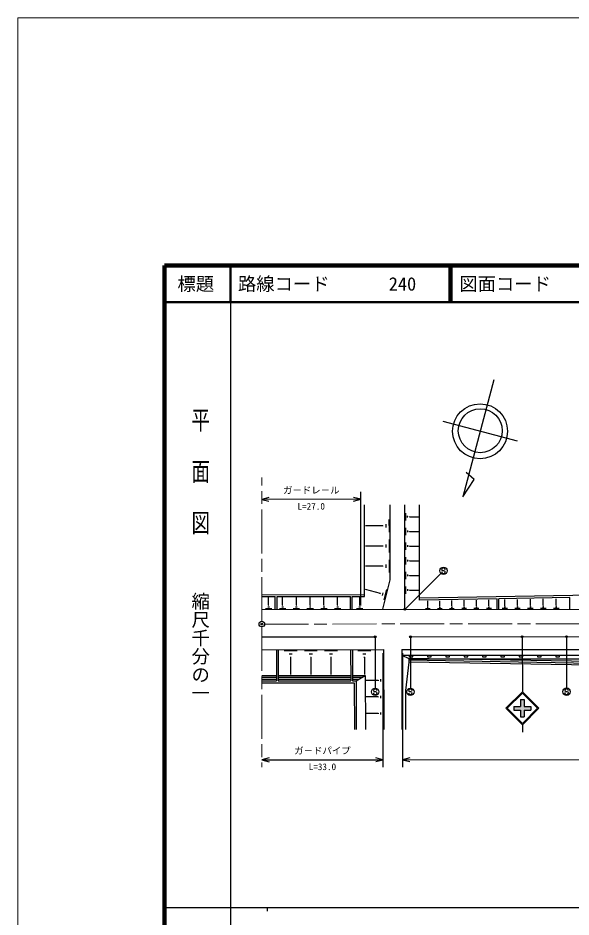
# Model space of a CAD drawing. Units: millimetres, scale not verified. Extents: x 0 to 700000, y -47500 to 447500.
# Drawn here: x 0 to 150857, y 202409 to 447500 of the extents above; entities that cross this region are included whole.
import ezdxf
from ezdxf.enums import TextEntityAlignment as Align

# ---------------------------------------------------------------- set-up
doc = ezdxf.new("R2010")
doc.units = ezdxf.units.MM
doc.header["$LTSCALE"] = 1000
doc.header["$PDMODE"] = 32
doc.header["$PDSIZE"] = 500
doc.linetypes.add('CHAIN', pattern=[18.5, 12, -1.5, 3.5, -1.5])
doc.layers.add('M-BMK-SRVR', color=3, linetype='Continuous')
doc.layers.add('M-TTL-TXT', color=7, linetype='Continuous')
for name, color, linetype, lineweight in [('M-OTRS', 6, 'Continuous', 25), ('M-STR-STRC', 7, 'Continuous', 25), ('M-TTL-BAND', 7, 'Continuous', 25), ('M-TTL-LINE', 7, 'Continuous', 50), ('S-TTL', 7, 'Continuous', 25), ('作業レイヤ1', 7, 'Continuous', 13)]:
    doc.layers.add(name, color=color, linetype=linetype, lineweight=lineweight)
doc.styles.add('@ＭＳ ゴシック', font='')
doc.styles.add('ＭＳ ゴシック', font='')
doc.styles.get('@ＭＳ ゴシック').set_extended_font_data('@MS Gothic')
doc.styles.get('ＭＳ ゴシック').set_extended_font_data('MS Gothic')

msp = doc.modelspace()

# ---------------------------------------------------------------- hatches: boundary and pattern name
at = {"layer": 'M-STR-STRC'}
msp.add_hatch(color=256, dxfattribs=at).paths.add_polyline_path([(135216, 259824), (137077, 259824), (137077, 261684), (138077, 261684), (138077, 259824), (139936, 259824), (139936, 258824), (138077, 258824), (138076, 256964), (137076, 256964), (137077, 258824), (135216, 258824)])

# ---------------------------------------------------------------- linework, layer by layer
at = {"layer": 'M-BMK-SRVR'}
msp.add_point((66517, 282272), dxfattribs=at)
at = {"layer": 'M-OTRS'}
msp.add_point((66517, 282272), dxfattribs=at)
at = {"layer": 'M-STR-STRC'}
for p, q in [((68423, 316791), (66492, 316272)), ((93492, 316292), (66492, 316272)), ((66492, 316272), (68424, 315756)), ((93492, 316292), (91560, 316808)), ((91560, 315773), (93492, 316292)), ((93513, 287292), (93490, 318292)), ((115661, 296949), (115561, 297067)), ((115906, 296810), (115661, 296949)), ((116206, 296808), (115906, 296810)), ((116452, 296696), (116206, 296808)), ((116557, 296560), (116452, 296696)), ((115350, 296101), (105669, 286407)), ((97433, 278645), (97443, 264795)), ((107033, 278652), (107043, 264802)), ((137565, 278674), (137576, 263824)), ((149633, 278683), (149643, 264833)), ((104901, 274300), (104924, 243300)), ((97048, 263935), (96949, 264053)), ((97293, 263796), (97048, 263935)), ((97594, 263793), (97293, 263796)), ((97839, 263682), (97594, 263793)), ((97945, 263545), (97839, 263682)), ((106648, 263942), (106549, 264060)), ((106893, 263803), (106648, 263942)), ((107194, 263800), (106893, 263803)), ((107439, 263689), (107194, 263800)), ((107545, 263552), (107439, 263689)), ((133076, 259324), (137576, 263824)), ((133429, 259324), (137576, 263470)), ((142076, 259324), (137576, 263824)), ((141723, 259324), (137578, 263469)), ((149248, 263973), (149149, 264091)), ((149493, 263834), (149248, 263973)), ((149794, 263832), (149493, 263834)), ((150039, 263720), (149794, 263832)), ((150145, 263584), (150039, 263720)), ((135216, 259824), (135216, 258824)), ((135216, 259824), (137077, 259824)), ((137077, 261684), (138077, 261684)), ((137077, 261684), (137077, 259824)), ((138077, 261684), (138077, 259824)), ((138077, 259824), (139936, 259824)), ((139936, 259824), (139936, 258824)), ((133076, 259324), (137576, 254824)), ((133429, 259324), (137576, 255178)), ((135216, 258824), (137077, 258824)), ((137077, 258824), (137076, 256964)), ((137576, 254824), (142076, 259324)), ((137576, 255177), (141723, 259324)), ((138077, 258824), (138076, 256964)), ((138077, 258824), (139936, 258824)), ((137076, 256964), (138076, 256964)), ((137576, 254824), (137576, 252824)), ((68475, 245791), (66544, 245272)), ((66544, 245272), (99543, 245296)), ((66544, 245272), (68476, 244756)), ((99543, 245296), (97611, 245812)), ((97612, 244777), (99543, 245296)), ((106854, 245819), (104922, 245300)), ((104922, 245300), (347422, 245478)), ((104922, 245300), (106854, 244784))]:
    msp.add_line(p, q, dxfattribs=at)
for centre, radius in [((116056, 296809), 1000), ((105563, 286301), 150), ((105563, 286301), 120), ((105563, 286301), 90), ((105563, 286301), 60), ((105563, 286301), 30), ((97433, 278795), 150), ((97433, 278795), 120), ((97433, 278795), 90), ((97433, 278795), 60), ((97433, 278795), 30), ((107033, 278802), 150), ((107033, 278802), 120), ((107033, 278802), 90), ((107033, 278802), 60), ((107033, 278802), 30), ((137565, 278824), 150), ((137565, 278824), 120), ((137565, 278824), 90), ((137565, 278824), 60), ((137565, 278824), 30), ((149633, 278833), 150), ((149633, 278833), 120), ((149633, 278833), 90), ((149633, 278833), 60), ((149633, 278833), 30), ((97444, 263795), 1000), ((107044, 263802), 1000), ((149644, 263833), 1000)]:
    msp.add_circle(centre, radius, dxfattribs=at)
for centre, start, end in [((116058, 296563), 179.55488, 359.55488), ((116061, 297063), 359.55488, 179.55488), ((97445, 263549), 179.55488, 359.55488), ((97449, 264049), 359.55488, 179.55488), ((107045, 263556), 179.55488, 359.55488), ((107049, 264056), 359.55488, 179.55488), ((149645, 263588), 179.55488, 359.55488), ((149649, 264088), 359.55488, 179.55488)]:
    msp.add_arc(centre, 500, start, end, dxfattribs=at)
for p in [(105563, 286301), (97433, 278795), (107033, 278802), (137565, 278824), (149633, 278833)]:
    msp.add_point(p, dxfattribs=at)
at = {"layer": 'M-TTL-BAND'}
for p, q in [((58000, 370000), (58000, 20000)), ((40000, 205000), (579000, 205000)), ((68000, 205000), (68000, 204000))]:
    msp.add_line(p, q, dxfattribs=at)
at = {"layer": 'M-TTL-BAND', "color": 2, "linetype": 'CHAIN', "lineweight": 13}
for p, q in [((66516, 283022), (66487, 322272)), ((67267, 282272), (165767, 282345)), ((66517, 281522), (66545, 243272))]:
    msp.add_line(p, q, dxfattribs=at)
at = {"layer": 'M-TTL-LINE'}
for p, q in [((58000, 380000), (58000, 370000)), ((117750, 380000), (117750, 370000)), ((118250, 380000), (118250, 370000)), ((40000, 370000), (680000, 370000))]:
    msp.add_line(p, q, dxfattribs=at)
at = {"layer": 'S-TTL', "color": 2, "lineweight": 140}
for p, q in [((40000, 380000), (40000, 20000)), ((680000, 380000), (40000, 380000))]:
    msp.add_line(p, q, dxfattribs=at)
at = {"layer": 'S-TTL'}
for p, q in [((129792, 348826), (121355, 316923)), ((136230, 332138), (115946, 337503)), ((124471, 321650), (122225, 323636)), ((121355, 316923), (124471, 321650)), ((94561, 289793), (94542, 314775)), ((101557, 294310), (101542, 314780)), ((105563, 286451), (105542, 314783)), ((109561, 288803), (109542, 314786)), ((105796, 310542), (105794, 312542)), ((106295, 311292), (106295, 311792)), ((106795, 311480), (106795, 311605)), ((106795, 311543), (109295, 311544)), ((99547, 309044), (94797, 309040)), ((99547, 308934), (99547, 309153)), ((100422, 308607), (100421, 309482)), ((101298, 307295), (101295, 310795)), ((105798, 306542), (105797, 308542)), ((106298, 307292), (106298, 307792)), ((106798, 307480), (106798, 307605)), ((106798, 307543), (109298, 307544)), ((100426, 303107), (100425, 303982)), ((101302, 301795), (101299, 305295)), ((105801, 302542), (105800, 304542)), ((99551, 303544), (94801, 303540)), ((99551, 303434), (99551, 303653)), ((106301, 303292), (106300, 303792)), ((106801, 303480), (106801, 303605)), ((106801, 303543), (109301, 303544)), ((101306, 296295), (101303, 299795)), ((105804, 298542), (105803, 300542)), ((106304, 299292), (106303, 299792)), ((106804, 299480), (106804, 299605)), ((106804, 299543), (109304, 299544)), ((99555, 298044), (94805, 298040)), ((99555, 297934), (99555, 298153)), ((100430, 297607), (100429, 298482)), ((99489, 286296), (101557, 294310)), ((105807, 294542), (105806, 296542)), ((106307, 295292), (106306, 295792)), ((106807, 295480), (106806, 295605)), ((106807, 295543), (109307, 295544)), ((98860, 290619), (94801, 291667)), ((105810, 290542), (105809, 292542)), ((106310, 291292), (106309, 291792)), ((66511, 290272), (94560, 290293)), ((66511, 289772), (70196, 289775)), ((68355, 287398), (68354, 289523)), ((70198, 286275), (70196, 289775)), ((70696, 289775), (90696, 289790)), ((70698, 286275), (70696, 289775)), ((72197, 287401), (72196, 289526)), ((75947, 287404), (75946, 289529)), ((79697, 287407), (79696, 289532)), ((83447, 287409), (83446, 289534)), ((87197, 287412), (87196, 289537)), ((90698, 286290), (90696, 289790)), ((91196, 289790), (94561, 289793)), ((91198, 286290), (91196, 289790)), ((93218, 287417), (93216, 289542)), ((98837, 290532), (98882, 290707)), ((99467, 290091), (99647, 290788)), ((99894, 288866), (100613, 291653)), ((106810, 291480), (106809, 291605)), ((106809, 291543), (109309, 291544)), ((170470, 290348), (109561, 289304)), ((150570, 289507), (131186, 289174)), ((150572, 286334), (150570, 289507)), ((68137, 286961), (68574, 286961)), ((68300, 287398), (68410, 287398)), ((71979, 286963), (72416, 286964)), ((72143, 287401), (72252, 287401)), ((75729, 286966), (76166, 286967)), ((75893, 287404), (76002, 287404)), ((79479, 286969), (79916, 286969)), ((79643, 287407), (79752, 287407)), ((83229, 286972), (83666, 286972)), ((83393, 287409), (83502, 287409)), ((86979, 286974), (87416, 286975)), ((87143, 287412), (87252, 287412)), ((92999, 286979), (93437, 286979)), ((93163, 287416), (93272, 287417)), ((130686, 289166), (109561, 288803)), ((111617, 286871), (111933, 286871)), ((111735, 287187), (111814, 287187)), ((111775, 287187), (111774, 288591)), ((114895, 286880), (115218, 286880)), ((115016, 287202), (115097, 287202)), ((115056, 287202), (115055, 288648)), ((118201, 286889), (118530, 286889)), ((118324, 287218), (118406, 287218)), ((118365, 287218), (118364, 288704)), ((121533, 286898), (121869, 286899)), ((121659, 287234), (121743, 287234)), ((121701, 287234), (121700, 288762)), ((124893, 286908), (125236, 286908)), ((125021, 287251), (125107, 287251)), ((125064, 287251), (125063, 288819)), ((128281, 286917), (128630, 286917)), ((128412, 287267), (128499, 287267)), ((128455, 287267), (128454, 288878)), ((130688, 286319), (130686, 289166)), ((131188, 286319), (131186, 289174)), ((132651, 286929), (133010, 286929)), ((132785, 287288), (132875, 287288)), ((132830, 287288), (132829, 288953)), ((136103, 286939), (136468, 286939)), ((136240, 287305), (136331, 287305)), ((136285, 287305), (136284, 289012)), ((139583, 286948), (139956, 286949)), ((139722, 287322), (139815, 287322)), ((139769, 287322), (139768, 289072)), ((143091, 286958), (143471, 286958)), ((143234, 287338), (143329, 287339)), ((143281, 287338), (143280, 289132)), ((146629, 286968), (147016, 286968)), ((146774, 287356), (146871, 287356)), ((146822, 287356), (146821, 289192)), ((66514, 286272), (288514, 286435)), ((67481, 286523), (69231, 286524)), ((71323, 286525), (73073, 286527)), ((75073, 286528), (76823, 286529)), ((78823, 286531), (80573, 286532)), ((82573, 286534), (84323, 286535)), ((86323, 286536), (88073, 286538)), ((92343, 286541), (94093, 286542)), ((111144, 286555), (112407, 286556)), ((114412, 286557), (115702, 286558)), ((117707, 286559), (119024, 286560)), ((121029, 286562), (122373, 286563)), ((124379, 286564), (125751, 286565)), ((127756, 286567), (129155, 286568)), ((132113, 286570), (133548, 286571)), ((135554, 286573), (137017, 286574)), ((139024, 286575), (140515, 286576)), ((142521, 286578), (144042, 286579)), ((146048, 286580), (147598, 286581)), ((66519, 278772), (97283, 278794)), ((107183, 278802), (366519, 278992)), ((66522, 275272), (99735, 275296)), ((70497, 275275), (70504, 266775)), ((70997, 275275), (71004, 266775)), ((72623, 275026), (76123, 275029)), ((78123, 275030), (81623, 275033)), ((83623, 275034), (87123, 275037)), ((90747, 275290), (90754, 266790)), ((91247, 275290), (91254, 266790)), ((92742, 275041), (96242, 275044)), ((99735, 275296), (99751, 253498)), ((104735, 275300), (366522, 275492)), ((104735, 275300), (104751, 253502)), ((73936, 274152), (74811, 274153)), ((74265, 273278), (74483, 273278)), ((74374, 273278), (74377, 268528)), ((79436, 274156), (80311, 274157)), ((79765, 273282), (79983, 273282)), ((79874, 273282), (79877, 268532)), ((84936, 274160), (85811, 274161)), ((85265, 273286), (85483, 273286)), ((85374, 273286), (85377, 268536)), ((94055, 274167), (94930, 274168)), ((94383, 273292), (94602, 273293)), ((94493, 273292), (94496, 268542)), ((99522, 274296), (99545, 243296)), ((104736, 273800), (288523, 273935)), ((104736, 273800), (106616, 272923)), ((106616, 272923), (106598, 271923)), ((209163, 270577), (106607, 272423)), ((209899, 271063), (106616, 272923)), ((106616, 272801), (212385, 272879)), ((106736, 273801), (106737, 273301)), ((106737, 273301), (107737, 273302)), ((107737, 273302), (107736, 273802)), ((111736, 273805), (111737, 273305)), ((111737, 273305), (112737, 273306)), ((112737, 273306), (112736, 273806)), ((116736, 273809), (116737, 273309)), ((116737, 273309), (117737, 273309)), ((117737, 273309), (117736, 273809)), ((121736, 273812), (121737, 273312)), ((121737, 273312), (122737, 273313)), ((122737, 273313), (122736, 273813)), ((126736, 273816), (126737, 273316)), ((126737, 273316), (127737, 273317)), ((127737, 273317), (127736, 273817)), ((131736, 273820), (131737, 273320)), ((131737, 273320), (132737, 273320)), ((132737, 273320), (132736, 273820)), ((136736, 273823), (136737, 273323)), ((136737, 273323), (137737, 273324)), ((137737, 273324), (137736, 273824)), ((141736, 273827), (141737, 273327)), ((141737, 273327), (142737, 273328)), ((142737, 273328), (142736, 273828)), ((146736, 273831), (146737, 273331)), ((146737, 273331), (147737, 273331)), ((147737, 273331), (147736, 273831)), ((106598, 271923), (105743, 264121)), ((209163, 270077), (106598, 271923)), ((66527, 268272), (70503, 268275)), ((66527, 267772), (70503, 267775)), ((66528, 267272), (70503, 267275)), ((71003, 268275), (90753, 268290)), ((71003, 267775), (90753, 267790)), ((71003, 267275), (90753, 267290)), ((91253, 268290), (94740, 268293)), ((91253, 267790), (93907, 267792)), ((91253, 267290), (93074, 267291)), ((92242, 266791), (94740, 268293)), ((94740, 268293), (94751, 253495)), ((98866, 267209), (98867, 266584)), ((99491, 268147), (99492, 265647)), ((66528, 266772), (70504, 266775)), ((66528, 266272), (91742, 266290)), ((71004, 266775), (90754, 266790)), ((91254, 266790), (92242, 266791)), ((91742, 266290), (91751, 253492)), ((92242, 266791), (92251, 253493)), ((98241, 266896), (94991, 266894)), ((98241, 266974), (98242, 266818)), ((98245, 262396), (94995, 262394)), ((98245, 262474), (98245, 262318)), ((98870, 262709), (98870, 262084)), ((99494, 263647), (99496, 261147)), ((105743, 264121), (105751, 253503)), ((98248, 257896), (94998, 257894)), ((98248, 257974), (98248, 257818)), ((98873, 258209), (98873, 257584)), ((99497, 259147), (99499, 256647))]:
    msp.add_line(p, q, dxfattribs=at)
for centre, radius in [((126047, 334831), 7493), ((126096, 334982), 5995)]:
    msp.add_circle(centre, radius, dxfattribs=at)
at = {"layer": 'S-TTL', "color": 3}
msp.add_circle((66517, 282272), 750, dxfattribs=at)
msp.add_point((66517, 282272), dxfattribs=at)
at = {"layer": '作業レイヤ1'}
msp.add_lwpolyline([(0, -47500), (700000, -47500), (700000, 447500), (0, 447500)], close=True, dxfattribs=at)

# ---------------------------------------------------------------- texts
at = {"layer": 'M-STR-STRC', "style": 'ＭＳ ゴシック'}
for s, p in [('ガ－ドレ－ル', (79991, 317282)), ('ガ－ドパイプ', (83043, 246284))]:
    msp.add_text(s, height=1833, rotation=0.042, dxfattribs=at).set_placement(p, align=Align.BOTTOM_CENTER)
at = {"layer": 'M-STR-STRC', "style": '@ＭＳ ゴシック'}
for s, p in [('L=27.0', (79992, 315282)), ('L=33.0', (83044, 244284))]:
    msp.add_text(s, height=1833, rotation=0.042, dxfattribs=at).set_placement(p, align=Align.TOP_CENTER)
at = {"layer": 'M-TTL-BAND', "style": '@ＭＳ ゴシック', "width": 1.4}
msp.add_text('平  面  図', height=3666, rotation=270, dxfattribs=at).set_placement((49777, 306475), align=Align.MIDDLE_RIGHT)
at = {"layer": 'M-TTL-BAND', "style": '@ＭＳ ゴシック'}
msp.add_text('縮尺千分の一', height=3666, rotation=270, dxfattribs=at).set_placement((49777, 261030), align=Align.MIDDLE_RIGHT)
at = {"layer": 'M-TTL-TXT', "style": 'ＭＳ ゴシック'}
msp.add_text('標題', height=3666, dxfattribs=at).set_placement((48500, 375000), align=Align.MIDDLE_CENTER)
for s, p in [('路線コード', (60000, 375000)), ('240', (101142, 375000)), ('図面コード', (120380, 375000))]:
    msp.add_text(s, height=3666, dxfattribs=at).set_placement(p, align=Align.MIDDLE_LEFT)

doc.saveas('drawing.dxf')
